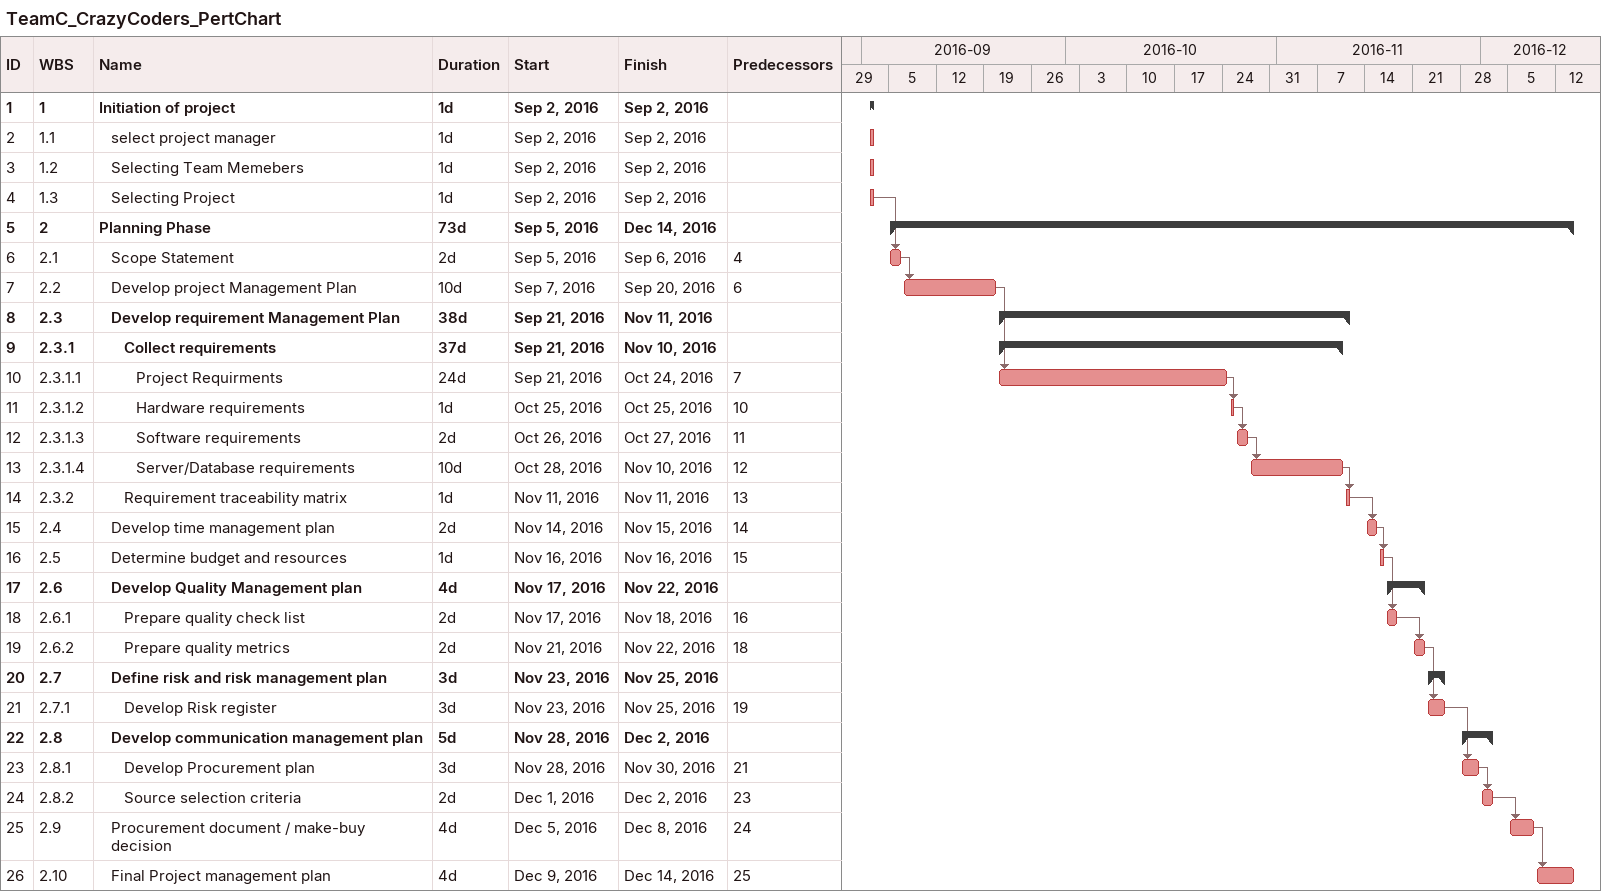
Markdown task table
TeamC_CrazyCoders_PertChart

| ID | WBS | Task | Duration | Start | Finish | Predecessors |
|---|---|---|---|---|---|---|
| 1 | 1 | **Initiation of project** | 1d | 2016-09-02 | 2016-09-02 |  |
| 2 | 1.1 | select project manager | 1d | 2016-09-02 | 2016-09-02 |  |
| 3 | 1.2 | Selecting Team Memebers | 1d | 2016-09-02 | 2016-09-02 |  |
| 4 | 1.3 | Selecting Project | 1d | 2016-09-02 | 2016-09-02 |  |
| 5 | 2 | **Planning Phase** | 73d | 2016-09-05 | 2016-12-14 |  |
| 6 | 2.1 | Scope Statement | 2d | 2016-09-05 | 2016-09-06 | 4 |
| 7 | 2.2 | Develop project Management Plan | 10d | 2016-09-07 | 2016-09-20 | 6 |
| 8 | 2.3 | **Develop requirement Management Plan** | 38d | 2016-09-21 | 2016-11-11 |  |
| 9 | 2.3.1 | **Collect requirements** | 37d | 2016-09-21 | 2016-11-10 |  |
| 10 | 2.3.1.1 | Project Requirments | 24d | 2016-09-21 | 2016-10-24 | 7 |
| 11 | 2.3.1.2 | Hardware requirements | 1d | 2016-10-25 | 2016-10-25 | 10 |
| 12 | 2.3.1.3 | Software requirements | 2d | 2016-10-26 | 2016-10-27 | 11 |
| 13 | 2.3.1.4 | Server/Database requirements | 10d | 2016-10-28 | 2016-11-10 | 12 |
| 14 | 2.3.2 | Requirement traceability matrix | 1d | 2016-11-11 | 2016-11-11 | 13 |
| 15 | 2.4 | Develop time management plan | 2d | 2016-11-14 | 2016-11-15 | 14 |
| 16 | 2.5 | Determine budget and resources | 1d | 2016-11-16 | 2016-11-16 | 15 |
| 17 | 2.6 | **Develop Quality Management plan** | 4d | 2016-11-17 | 2016-11-22 |  |
| 18 | 2.6.1 | Prepare quality check list | 2d | 2016-11-17 | 2016-11-18 | 16 |
| 19 | 2.6.2 | Prepare quality metrics | 2d | 2016-11-21 | 2016-11-22 | 18 |
| 20 | 2.7 | **Define risk and risk management plan** | 3d | 2016-11-23 | 2016-11-25 |  |
| 21 | 2.7.1 | Develop Risk register | 3d | 2016-11-23 | 2016-11-25 | 19 |
| 22 | 2.8 | **Develop communication management plan** | 5d | 2016-11-28 | 2016-12-02 |  |
| 23 | 2.8.1 | Develop Procurement plan | 3d | 2016-11-28 | 2016-11-30 | 21 |
| 24 | 2.8.2 | Source selection criteria | 2d | 2016-12-01 | 2016-12-02 | 23 |
| 25 | 2.9 | Procurement document / make-buy decision | 4d | 2016-12-05 | 2016-12-08 | 24 |
| 26 | 2.10 | Final Project management plan | 4d | 2016-12-09 | 2016-12-14 | 25 |
